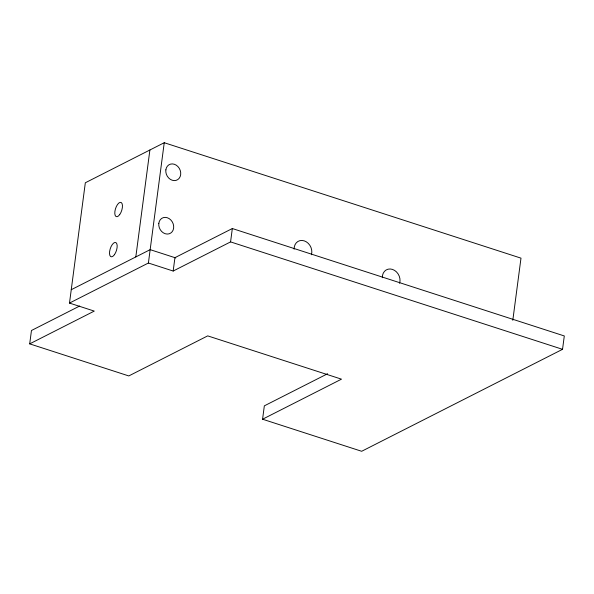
<?xml version="1.0" encoding="UTF-8"?>
<svg xmlns="http://www.w3.org/2000/svg" width="594" height="594" viewBox="0 0 594 594"><rect width="100%" height="100%" fill="white"/><g stroke="black" fill="none" stroke-linecap="round" stroke-linejoin="round"><path stroke-width="0.89" d="M327.628 373.723L264.337 405.851L262.578 419.216L341.491 379.158L207.707 335.877L128.794 375.935L29.7 343.867L31.46 330.502L79.678 306.021M29.7 343.867L94.268 311.093L69.491 303.081L85.328 182.774L164.241 142.716L520.99 258.145L512.808 320.3M135.811 256.935L149.896 150M69.491 303.081L148.403 263.016L164.241 142.716M148.403 263.016L173.173 271.035L174.933 257.67L232.328 228.534L564.3 335.952L562.54 349.317L361.672 451.284L262.578 419.216M173.173 271.035L230.569 241.899L232.328 228.534M71.25 289.709L150.163 249.651L175.772 257.937M230.569 241.899L562.54 349.317M294.134 249.176A10.209 8.472 63.1 0 1 304.232 240.86A10.209 8.472 63.1 0 1 311.404 254.759M382.328 277.71A10.209 8.472 63.1 0 1 392.426 269.394A10.209 8.472 63.1 0 1 399.599 283.301M158.821 223.322A8.628 7.158 63.1 0 0 169.023 233.843A8.628 7.158 63.1 0 0 170.842 219.995A8.628 7.158 63.1 0 0 158.821 223.322M165.86 169.854A8.628 7.158 63.1 0 0 176.062 180.376A8.628 7.158 63.1 0 0 177.881 166.528A8.628 7.158 63.1 0 0 165.86 169.854M119.698 214.605A7.499 3.23 -72.1 0 0 121.28 202.561A7.499 3.23 -72.1 0 0 114.894 211.427A7.499 3.23 -72.1 0 0 119.698 214.605M114.419 254.707A7.499 3.23 -72.1 0 0 116.001 242.664A7.499 3.23 -72.1 0 0 109.615 251.522A7.499 3.23 -72.1 0 0 114.419 254.707"/></g></svg>
